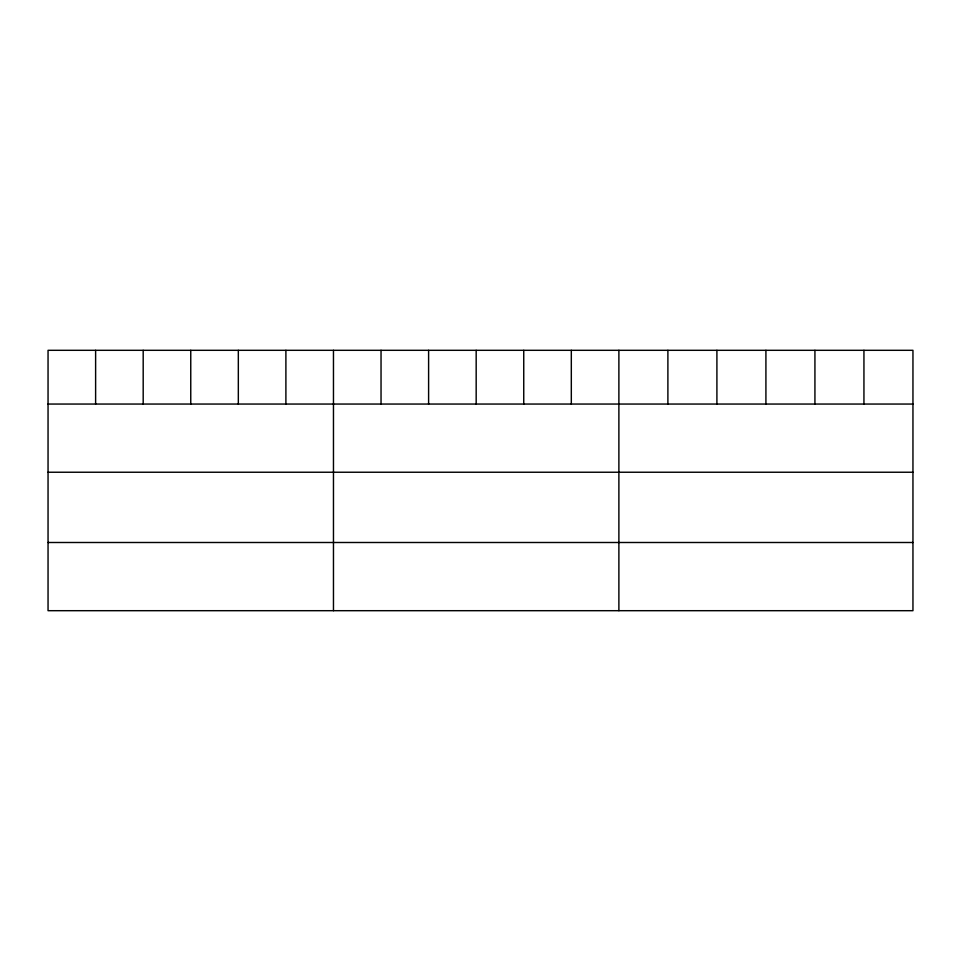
<?xml version="1.0" encoding="UTF-8"?>
<svg xmlns="http://www.w3.org/2000/svg" width="961" height="961" viewBox="0 0 961 961"><rect width="100%" height="100%" fill="white"/><g stroke="black" fill="none" stroke-linecap="round" stroke-linejoin="round"><path stroke-width="1.44" d="M912.95 404.052L912.95 610.691L48.05 610.691L48.05 350.309L912.95 350.309L912.95 404.052L48.05 404.052M48.05 472.235L912.95 472.235M48.05 542.497L912.95 542.497M863.939 350.309L863.939 404.052M814.928 350.309L814.928 404.052M765.917 350.309L765.917 404.052M716.906 350.309L716.906 404.052M667.895 350.309L667.895 404.052M618.884 350.309L618.884 610.691M571.314 350.309L571.314 404.052M523.745 350.309L523.745 404.052M476.175 350.309L476.175 404.052M428.606 350.309L428.606 404.052M381.036 350.309L381.036 404.052M333.467 350.309L333.467 610.691M285.897 350.309L285.897 404.052M238.328 350.309L238.328 404.052M190.758 350.309L190.758 404.052M143.189 350.309L143.189 404.052M95.619 350.309L95.619 404.052"/></g></svg>
